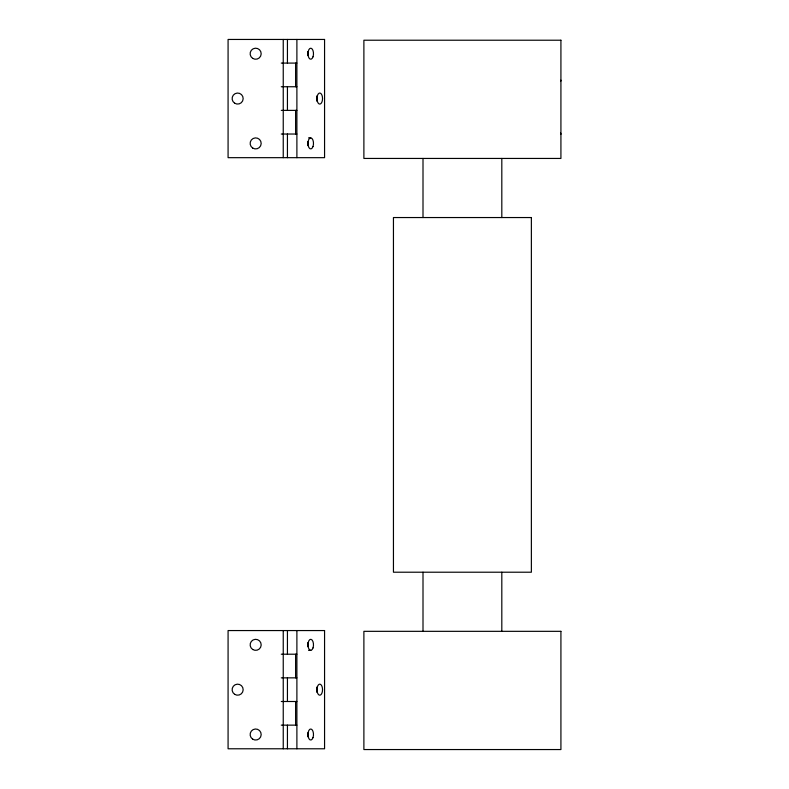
<?xml version="1.0" encoding="UTF-8"?>
<svg xmlns="http://www.w3.org/2000/svg" width="789" height="789" viewBox="0 0 789 789"><rect width="100%" height="100%" fill="white"/><g stroke="black" fill="none" stroke-linecap="round" stroke-linejoin="round"><path stroke-width="1.18" d="M281.278 63.09L296.881 63.09M281.278 86.741L296.881 86.741M281.278 110.381L296.881 110.381M281.278 134.031L296.881 134.031M308.538 137.888L310.728 137.888M308.538 650.343L310.728 650.343M281.278 654.209L296.881 654.209M281.278 677.85L296.881 677.85M281.278 701.5L296.881 701.5M281.278 725.14L296.881 725.14M501.814 158.441L501.814 217.547M501.814 572.212L501.814 631.328M423.003 158.441L423.003 217.547M423.003 572.212L423.003 631.328M296.891 39.45L296.891 157.672M296.891 630.559L296.891 748.781M295.609 63.09L295.609 86.741M295.609 110.381L295.609 134.031M295.609 654.209L295.609 677.85M295.609 701.5L295.609 725.14M287.433 39.45L287.433 63.09M287.433 86.741L287.433 110.381M287.433 134.031L287.433 157.672M287.433 630.559L287.433 654.209M287.433 677.85L287.433 701.5M287.433 725.14L287.433 748.781M283.241 39.45L283.241 157.672M283.241 630.559L283.241 748.781M560.525 132.927A2.446 2.446 0 0 1 560.92 134.268M560.92 80.143A2.446 2.446 0 0 1 560.525 81.484M307.888 141.625A5.513 2.771 90 0 1 307.818 145.561M316.764 96.041A5.513 2.771 90 0 1 316.764 101.081M307.818 51.561A5.513 2.771 90 0 1 307.888 55.496M307.888 732.734A5.513 2.771 -90 0 1 307.818 736.679M316.764 687.15A5.513 2.771 -90 0 1 316.764 692.2M307.818 642.67A5.513 2.771 -90 0 1 307.888 646.615M324.565 39.45L228.08 39.45L228.08 157.672L324.565 157.672L324.565 39.45M560.92 40.219L363.887 40.219L363.887 158.441L560.92 158.441L560.92 40.219M531.372 217.547L393.445 217.547L393.445 572.212L531.372 572.212L531.372 217.547M324.565 630.559L228.08 630.559L228.08 748.781L324.565 748.781L324.565 630.559M560.92 631.328L363.887 631.328L363.887 749.55L560.92 749.55L560.92 631.328M252.727 58.396A5.513 5.513 0 0 0 261.179 53.918A5.513 5.513 0 0 0 253.082 48.839A5.513 5.513 0 0 0 252.727 58.396M234.708 103.231A5.513 5.513 0 0 0 243.16 98.763A5.513 5.513 0 0 0 235.063 93.684A5.513 5.513 0 0 0 234.708 103.231M252.727 148.076A5.513 5.513 0 0 0 261.179 143.608A5.513 5.513 0 0 0 253.082 138.529A5.513 5.513 0 0 0 252.727 148.076M313.016 146.507A5.513 2.771 -90 0 0 310.925 137.907A5.513 2.771 -90 0 0 308.233 145.807A5.513 2.771 -90 0 0 313.016 146.507M322.533 98.566A5.513 2.771 90 0 0 319.762 93.043A5.513 2.771 -90 0 0 316.991 98.566A5.513 2.771 -90 0 0 319.762 104.079A5.513 2.771 90 0 0 322.533 98.566M313.016 56.818A5.513 2.771 -90 0 0 310.925 48.218A5.513 2.771 -90 0 0 308.233 56.118A5.513 2.771 -90 0 0 313.016 56.818M252.727 649.505A5.513 5.513 0 0 0 261.179 645.027A5.513 5.513 0 0 0 253.082 639.958A5.513 5.513 0 0 0 252.727 649.505M234.708 694.35A5.513 5.513 0 0 0 243.16 689.872A5.513 5.513 0 0 0 235.063 684.803A5.513 5.513 0 0 0 234.708 694.35M252.727 739.194A5.513 5.513 0 0 0 261.179 734.717A5.513 5.513 0 0 0 253.082 729.638A5.513 5.513 0 0 0 252.727 739.194M313.016 737.616A5.513 2.771 -90 0 0 310.925 729.016A5.513 2.771 -90 0 0 308.233 736.916A5.513 2.771 -90 0 0 313.016 737.616M322.533 689.675A5.513 2.771 90 0 0 319.762 684.162A5.513 2.771 -90 0 0 316.991 689.675A5.513 2.771 -90 0 0 319.762 695.188A5.513 2.771 90 0 0 322.533 689.675M313.016 647.927A5.513 2.771 -90 0 0 310.925 639.327A5.513 2.771 -90 0 0 308.233 647.236A5.513 2.771 -90 0 0 313.016 647.927"/></g></svg>
